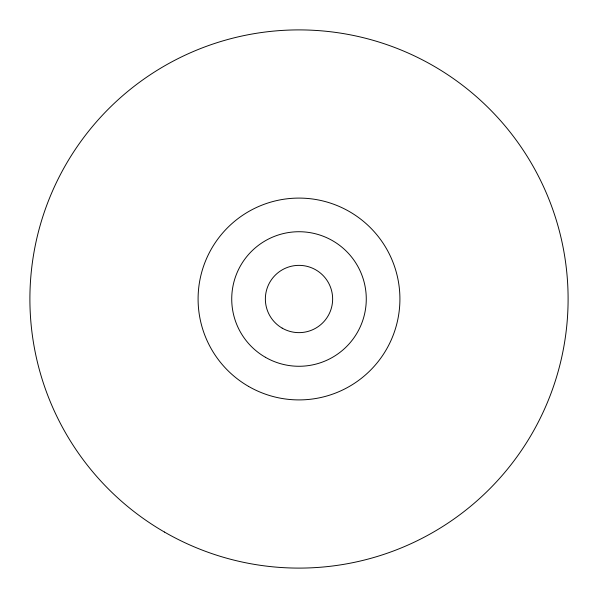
<?xml version="1.0" encoding="UTF-8"?>
<svg xmlns="http://www.w3.org/2000/svg" width="598" height="598" viewBox="0 0 598 598"><rect width="100%" height="100%" fill="white"/><g stroke="black" fill="none" stroke-linecap="round" stroke-linejoin="round"><path stroke-width="0.9" d="M248.544 386.39A100.913 100.913 0 0 0 399.913 299A100.913 100.913 0 0 0 248.544 211.61A100.913 100.913 0 0 0 248.544 386.39M282.181 328.13A33.638 33.638 0 0 0 332.638 299A33.638 33.638 0 0 0 282.181 269.87A33.638 33.638 0 0 0 282.181 328.13M265.363 357.26A67.275 67.275 0 0 0 366.275 299A67.275 67.275 0 0 0 265.363 240.74A67.275 67.275 0 0 0 265.363 357.26M164.45 532.048A269.1 269.1 0 0 0 568.1 299A269.1 269.1 0 0 0 164.45 65.952A269.1 269.1 0 0 0 164.45 532.048"/></g></svg>
